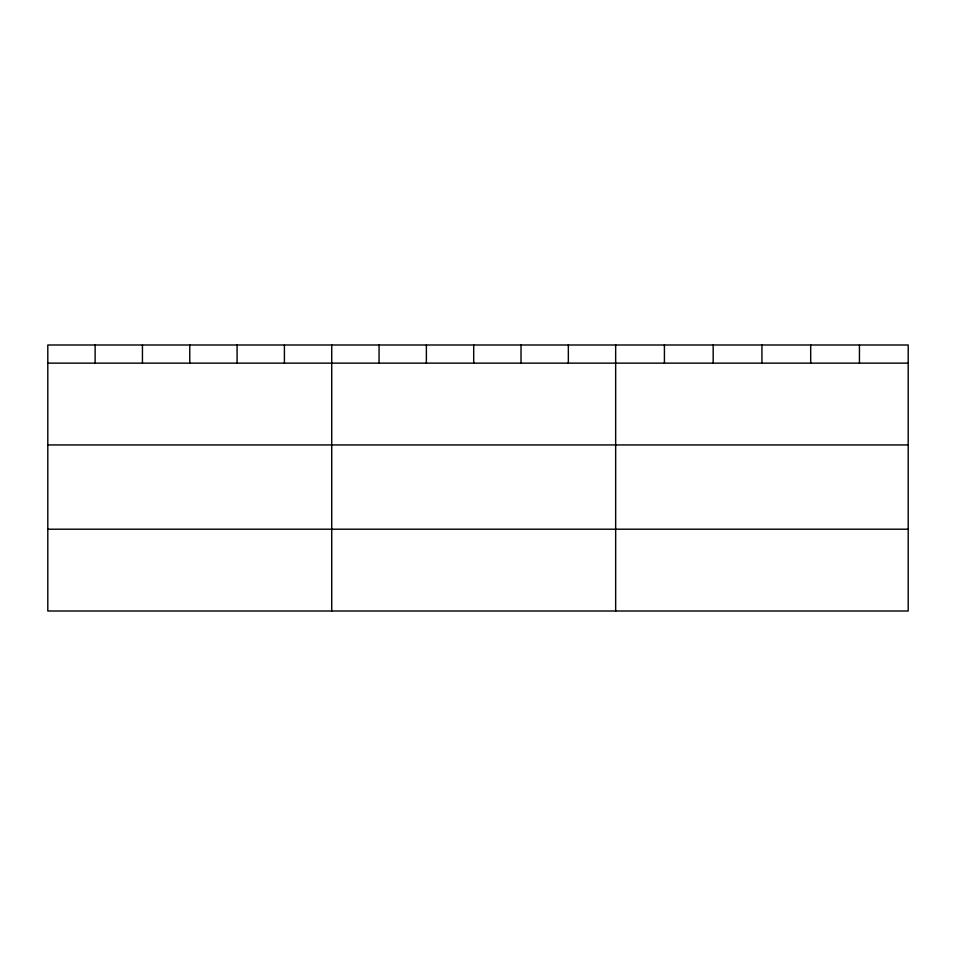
<?xml version="1.0" encoding="UTF-8"?>
<svg xmlns="http://www.w3.org/2000/svg" width="956" height="956" viewBox="0 0 956 956"><rect width="100%" height="100%" fill="white"/><g stroke="black" fill="none" stroke-linecap="round" stroke-linejoin="round"><path stroke-width="1.43" d="M908.2 444.934L908.2 344.997L47.8 344.997L47.8 611.004L908.2 611.004L908.2 444.934L47.8 444.934M47.8 363.137L908.2 363.137M47.8 529.206L908.2 529.206M859.444 344.997L859.444 363.137M810.688 344.997L810.688 363.137M761.932 344.997L761.932 363.137M713.176 344.997L713.176 363.137M664.42 344.997L664.42 363.137M615.664 344.997L615.664 611.004M568.342 344.997L568.342 363.137M521.02 344.997L521.02 363.137M473.698 344.997L473.698 363.137M426.376 344.997L426.376 363.137M379.054 344.997L379.054 363.137M331.732 344.997L331.732 611.004M284.41 344.997L284.41 363.137M237.088 344.997L237.088 363.137M189.766 344.997L189.766 363.137M142.444 344.997L142.444 363.137M95.122 344.997L95.122 363.137"/></g></svg>
